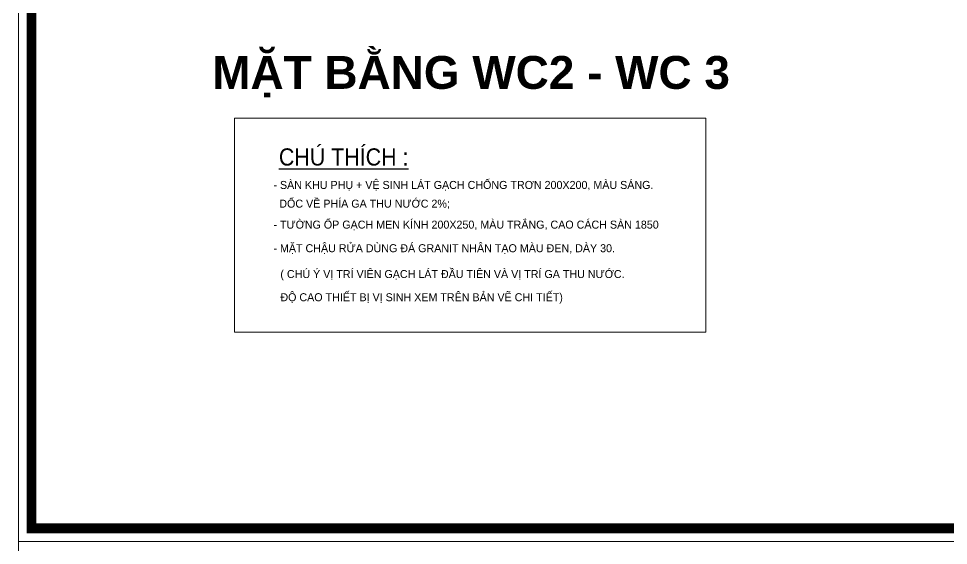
# Model space of a CAD drawing. Header units: millimetres. Extents: x 615730 to 2792744, y 139412 to 597571.
# Drawn here: x 840910 to 862554, y 249936 to 262201 of the extents above; entities that cross this region are included whole.
import ezdxf
from ezdxf.enums import TextEntityAlignment as Align

# ---------------------------------------------------------------- set-up
doc = ezdxf.new("R2010")
doc.units = ezdxf.units.MM
doc.header["$MEASUREMENT"] = 0
doc.layers.add('H', color=252, linetype='Continuous')
doc.layers.add('TEXT', color=2, linetype='Continuous')
doc.layers.add('thay', color=7, linetype='Continuous', lineweight=15)
doc.layers.add('VLIEU', color=250, linetype='Continuous', lineweight=9)
doc.styles.add('AVANTH', font='', dxfattribs={"width": 0.9})
doc.styles.add('CHUHOA', font='')
doc.styles.add('lyrichs', font='', dxfattribs={"width": 1.25})
doc.styles.get('AVANTH').set_extended_font_data('.VnArial NarrowH')
doc.styles.get('CHUHOA').set_extended_font_data('.VnAvantH')
doc.styles.get('lyrichs').set_extended_font_data('.VnHelvetInsH', bold=True)

msp = doc.modelspace()

# ---------------------------------------------------------------- linework, layer by layer
at = {"layer": 'H', "const_width": 227.1}
msp.add_lwpolyline([(841213, 250333.6), (885568.5, 250333.6), (885568.5, 281518.7), (841213, 281518.7)], close=True, dxfattribs=at)
at = {"layer": 'thay', "linetype": 'Continuous'}
for points in [[(840910.3, 250030.8), (885871.2, 250030.8), (885871.2, 281821.4), (840910.3, 281821.4)], [(840910.3, 218240.2), (885871.2, 218240.2), (885871.2, 250030.8), (840910.3, 250030.8)]]:
    msp.add_lwpolyline(points, close=True, dxfattribs=at)
at = {"layer": 'VLIEU', "ltscale": 10}
msp.add_lwpolyline([(845935.1, 259879.4), (856906.3, 259879.4), (856906.3, 254897.9), (845935.1, 254897.9)], close=True, dxfattribs=at)

# ---------------------------------------------------------------- texts
at = {"layer": 'TEXT', "style": 'lyrichs'}
msp.add_text('MÆT B»NG WC2 - WC 3', height=765, dxfattribs=at).set_placement((851442.9, 260564.5), align=Align.CENTER)
at = {"layer": 'TEXT', "color": 7, "style": 'AVANTH', "width": 1.087372}
msp.add_text('%%uCHó THÝCH :', height=400, dxfattribs=at).set_placement((846970, 258779.6))
at = {"layer": 'TEXT', "style": 'CHUHOA'}
for s, p in [('- SµN KHU PHô + VÖ SINH L¸T G¹CH CHèNG TR¥N 200X200, MµU S¸NG.', (846842, 258235)), ('DèC VÒ PHÝA GA THU N¦íC 2%%%;', (846979, 257799.5)), ('- T¦êNG èP G¹CH MEN KÝNH 200X250, MµU TR¾NG, CAO C¸CH SµN 1850', (846842, 257311.2)), ('- MÆT CHËU RöA DïNG §¸ GRANIT NH¢N T¹O MµU §EN, DµY 30.', (846842, 256761.6)), ('( CHó ý VÞ TRÝ VI£N G¹CH L¸T §ÇU TI£N Vµ VÞ TRÝ GA THU N¦íC.', (847004, 256160.6)), ('§é CAO THIÕT BÞ VÞ SINH XEM TR£N B¶N VÏ CHI TIÕT)', (847004, 255620.6))]:
    msp.add_text(s, height=186.32, dxfattribs=at).set_placement(p)

doc.saveas('drawing.dxf')
